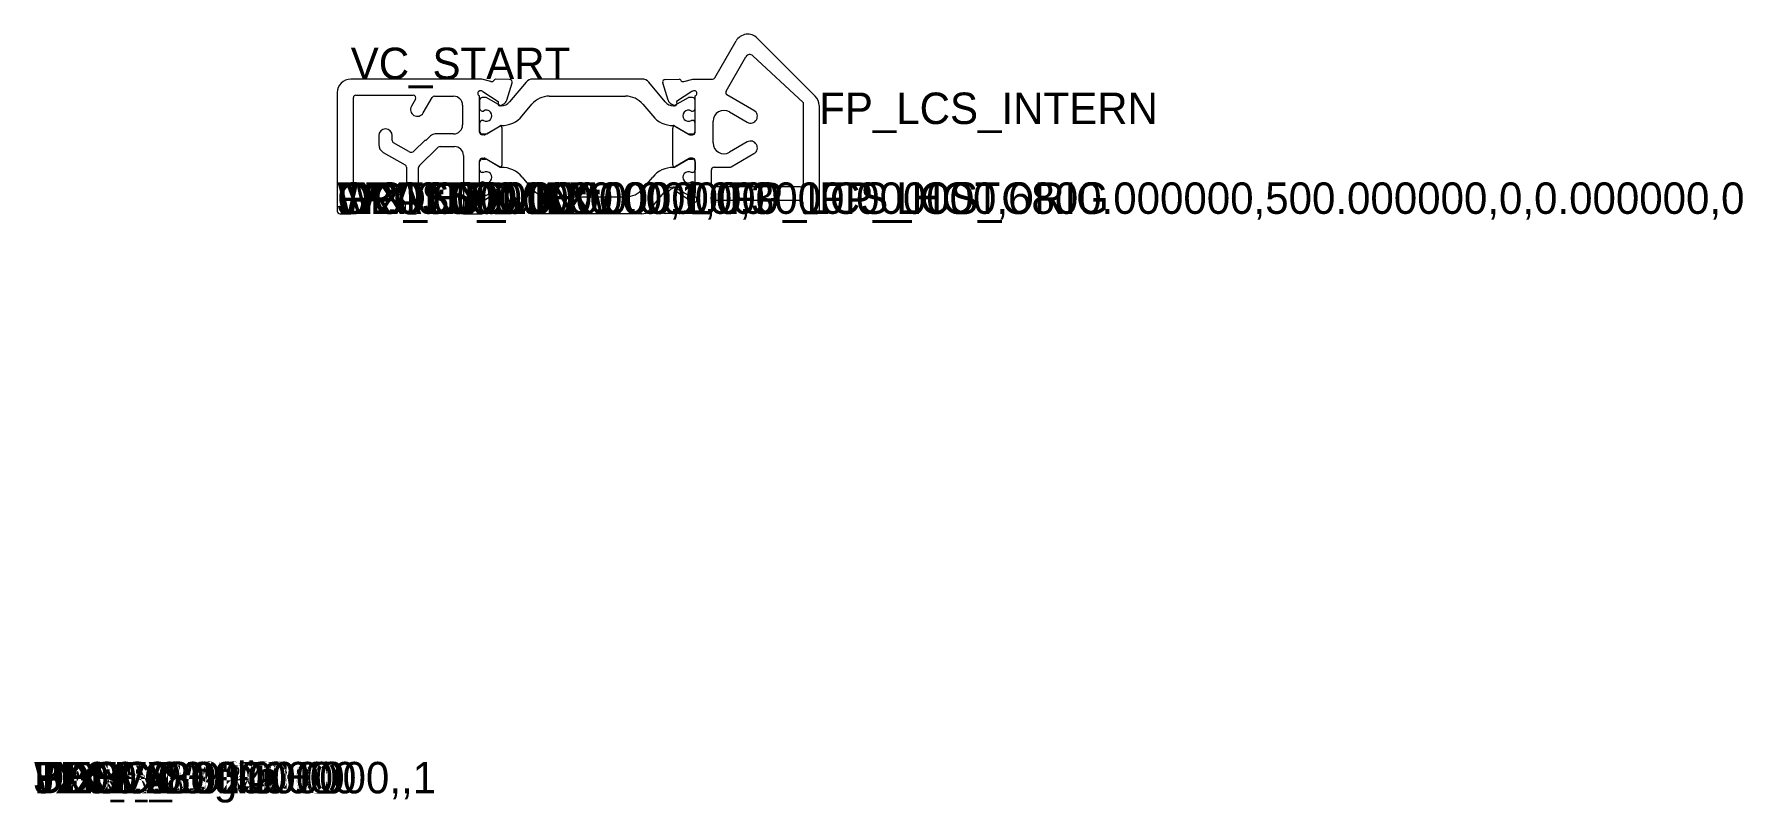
# Model space of a CAD drawing. Header units: metres. Extents: x 0 to 190, y -1 to 84.
import ezdxf

# ---------------------------------------------------------------- set-up
doc = ezdxf.new("R2010")
doc.units = ezdxf.units.M

msp = doc.modelspace()

# ---------------------------------------------------------------- linework, layer by layer
for p, q in [((75.805844, 79.64581), (78.17298, 83.74581)), ((80.532679, 84.05647), (86.978752, 77.610397)), ((77.046351, 78.142469), (79.260375, 81.977271)), ((80.032967, 82.094266), (85.618092, 76.898622)), ((33.764839, 77.99581), (33.764839, 64.79581)), ((49.876028, 79.49581), (35.264839, 79.49581)), ((49.614839, 78.19581), (49.653121, 78.19581)), ((50.875821, 79.232279), (49.876028, 79.49581)), ((49.974632, 78.102397), (51.682729, 77.018334)), ((52.951345, 79.460459), (51.401551, 79.471325)), ((52.63695, 77.160936), (53.235511, 79.070745)), ((54.780838, 79.138605), (52.943882, 76.949447)), ((61.614839, 79.49581), (55.546876, 79.49581)), ((67.682802, 79.49581), (61.614839, 79.49581)), ((70.285793, 76.949453), (68.448856, 79.138617)), ((70.592728, 77.160936), (69.994167, 79.070745)), ((70.278333, 79.460459), (71.828127, 79.471325)), ((73.255046, 78.102397), (71.546949, 77.018334)), ((72.353857, 79.232279), (73.35365, 79.49581)), ((73.35365, 79.49581), (75.546037, 79.49581)), ((73.614839, 78.19581), (73.576557, 78.19581)), ((35.564839, 67.79581), (35.564839, 77.44581)), ((35.814839, 77.69581), (42.208473, 77.69581)), ((42.46828, 77.24581), (42.028975, 76.484912)), ((43.328013, 75.734912), (44.315801, 77.44581)), ((44.575609, 77.59581), (46.714839, 77.59581)), ((47.714839, 76.59581), (47.714839, 74.39581)), ((49.614839, 73.59581), (49.614839, 77.630125)), ((49.614841, 77.145798), (49.614841, 76.245807)), ((50.308628, 77.445798), (49.914841, 77.445798)), ((51.917941, 76.547596), (50.408628, 77.419003)), ((51.682729, 77.018334), (51.670632, 76.729913)), ((51.96311, 76.544288), (52.244181, 76.691217)), ((54.343097, 75.392446), (55.441463, 76.70144)), ((57.357695, 77.595807), (65.871983, 77.595807)), ((67.787102, 76.702767), (68.88658, 75.392449)), ((71.266568, 76.544288), (70.985498, 76.691217)), ((72.821052, 77.419003), (71.311739, 76.547596)), ((71.546949, 77.018334), (71.559046, 76.729913)), ((73.31484, 77.445798), (72.921053, 77.445798)), ((73.614839, 73.59581), (73.614839, 77.630125)), ((73.61484, 76.245807), (73.61484, 77.145798)), ((80.162003, 75.997237), (77.156159, 77.732662)), ((85.618092, 76.898622), (85.618092, 67.79581)), ((87.418092, 76.549737), (87.418092, 64.79581)), ((49.614841, 74.595804), (49.614841, 73.695798)), ((49.914841, 75.945807), (50.035043, 75.945807)), ((50.035019, 74.895804), (49.914841, 74.895804)), ((51.814839, 74.219571), (50.284454, 73.336003)), ((50.408619, 73.422593), (51.918147, 74.294116)), ((71.184723, 74.320801), (71.211723, 74.320801)), ((71.311723, 74.294006), (72.821061, 73.422593)), ((71.414839, 74.219571), (72.945224, 73.336003)), ((73.194637, 75.945807), (73.31484, 75.945807)), ((73.31484, 74.895804), (73.194661, 74.895804)), ((73.61484, 73.695798), (73.61484, 74.595804)), ((75.618092, 72.385282), (75.618092, 74.810153)), ((77.418092, 75.849384), (79.412003, 74.698199)), ((38.386443, 73.203595), (38.386443, 72.210892)), ((39.886443, 72.672772), (39.886443, 73.203595)), ((41.737038, 71.431125), (40.036443, 72.412964)), ((43.505556, 72.645825), (42.336003, 71.506055)), ((43.57855, 72.685013), (43.505556, 72.645825)), ((44.155047, 73.182935), (43.724539, 72.763389)), ((46.714839, 73.39581), (44.678494, 73.39581)), ((50.134454, 73.29581), (49.914839, 73.29581)), ((49.914841, 73.395798), (50.308619, 73.395798)), ((52.114839, 69.945255), (52.114839, 74.046366)), ((71.114839, 69.945255), (71.114839, 74.046366)), ((72.921061, 73.395798), (73.31484, 73.395798)), ((73.095224, 73.29581), (73.314839, 73.29581)), ((79.412003, 72.497237), (77.418092, 71.346052)), ((38.886443, 71.344866), (41.314839, 69.942831)), ((42.90546, 69.87323), (44.996129, 71.91066)), ((45.205508, 71.99581), (46.814839, 71.99581)), ((47.814839, 70.99581), (47.814839, 64.49581)), ((49.614839, 66.361496), (49.614839, 70.39581)), ((49.914839, 70.69581), (50.134454, 70.69581)), ((49.914841, 70.595822), (50.308619, 70.595822)), ((50.284454, 70.655618), (51.814839, 69.77205)), ((50.408619, 70.569028), (51.918147, 69.697505)), ((71.311723, 69.697614), (72.821061, 70.569028)), ((72.945224, 70.655618), (71.414839, 69.77205)), ((72.921061, 70.595822), (73.31484, 70.595822)), ((73.314839, 70.69581), (73.095224, 70.69581)), ((73.614839, 66.361496), (73.614839, 70.39581)), ((77.61117, 69.725474), (80.162003, 71.198199)), ((41.464839, 69.683024), (41.464839, 67.79581)), ((42.814839, 64.79581), (42.814839, 69.65838)), ((49.614841, 69.395816), (49.614841, 70.295822)), ((50.035019, 69.095816), (49.914841, 69.095816)), ((54.343097, 68.599175), (55.441463, 67.29018)), ((67.787102, 67.288853), (68.88658, 68.599172)), ((71.184723, 69.67082), (71.211723, 69.67082)), ((73.31484, 69.095816), (73.194661, 69.095816)), ((73.61484, 70.295822), (73.61484, 69.395816)), ((75.414839, 67.79581), (75.414839, 69.385282)), ((75.714839, 69.685282), (77.46117, 69.685282)), ((41.164839, 67.49581), (35.864839, 67.49581)), ((49.614841, 66.845822), (49.614841, 67.745813)), ((49.914841, 68.045813), (50.035043, 68.045813)), ((51.682729, 66.973286), (49.974632, 65.889223)), ((51.917941, 67.444024), (50.408628, 66.572618)), ((51.670632, 67.261708), (51.682729, 66.973286)), ((52.244181, 67.300403), (51.96311, 67.447333)), ((53.235511, 64.920875), (52.63695, 66.830685)), ((54.780838, 64.853016), (52.943882, 67.042173)), ((70.285793, 67.042167), (68.448856, 64.853003)), ((69.994167, 64.920875), (70.592728, 66.830685)), ((70.985498, 67.300403), (71.266568, 67.447333)), ((72.821052, 66.572618), (71.311739, 67.444024)), ((71.559046, 67.261708), (71.546949, 66.973286)), ((71.546949, 66.973286), (73.255046, 65.889223)), ((73.194637, 68.045813), (73.31484, 68.045813)), ((73.61484, 67.745813), (73.61484, 66.845822)), ((85.318092, 67.49581), (75.714839, 67.49581)), ((35.564839, 64.79581), (35.564839, 65.69581)), ((35.864839, 65.99581), (41.014839, 65.99581)), ((41.314839, 65.69581), (41.314839, 64.79581)), ((49.653121, 65.79581), (49.614839, 65.79581)), ((49.876028, 64.49581), (50.875821, 64.759341)), ((50.308628, 66.545822), (49.914841, 66.545822)), ((57.357695, 66.395813), (65.871983, 66.395813)), ((73.35365, 64.49581), (72.353857, 64.759341)), ((73.31484, 66.545822), (72.921053, 66.545822)), ((73.576557, 65.79581), (73.614839, 65.79581)), ((75.414839, 65.69581), (75.414839, 64.79581)), ((85.318092, 65.99581), (75.714839, 65.99581)), ((85.618092, 64.79581), (85.618092, 65.69581)), ((34.064839, 64.49581), (35.264839, 64.49581)), ((41.614839, 64.49581), (42.514839, 64.49581)), ((47.814839, 64.49581), (49.876028, 64.49581)), ((51.401551, 64.520295), (52.951345, 64.531162)), ((61.614839, 64.49581), (55.546876, 64.49581)), ((67.682802, 64.49581), (61.614839, 64.49581)), ((71.828127, 64.520295), (70.278333, 64.531162)), ((75.114839, 64.49581), (73.35365, 64.49581)), ((87.118092, 64.49581), (85.918092, 64.49581))]:
    msp.add_line(p, q)
for centre, radius, start, end in [((79.472019, 82.99581), 1.5, 45, 150), ((79.693387, 81.727271), 0.5, 47.222085, 150), ((35.264839, 77.99581), 1.5, 90, 180), ((49.714839, 77.912968), 0.3, 109.471221, 250.528779), ((49.653121, 77.59581), 0.6, 57.598279, 90), ((50.965542, 79.518549), 0.3, 252.598279, 330.367342), ((51.400149, 79.27133), 0.2, 89.598259, 150.367342), ((52.949242, 79.160466), 0.3, 342.598279, 89.598259), ((55.546876, 78.49581), 1, 90, 139.999473), ((67.682802, 78.49581), 1, 40.000548, 90), ((70.280437, 79.160466), 0.3, 90.401741, 197.401721), ((71.82953, 79.27133), 0.2, 29.632658, 90.401741), ((72.264136, 79.518549), 0.3, 209.632658, 287.401721), ((73.576557, 77.59581), 0.6, 90, 122.401721), ((73.514839, 77.912968), 0.3, 289.471221, 70.528779), ((75.546037, 79.79581), 0.3, 270, 330), ((77.306159, 77.992469), 0.3, 150, 240), ((35.814839, 77.44581), 0.25, 90, 180), ((42.678494, 76.109912), 0.75, 150, 330), ((42.208473, 77.39581), 0.3, 330, 90), ((44.575609, 77.29581), 0.3, 90, 150), ((46.714839, 76.59581), 1, 0, 90), ((49.914841, 77.145798), 0.3, 90, 180), ((49.914841, 76.245807), 0.3, 180, 270), ((50.308628, 77.245798), 0.2, 59.99987, 90), ((51.870456, 76.721531), 0.2, 180, 297.598279), ((52.017941, 76.720801), 0.2, 239.99987, 269.999983), ((52.024636, 77.720801), 1.2, 269.999983, 319.999473), ((51.873565, 77.400191), 0.8, 297.598279, 342.598279), ((57.357695, 75.095807), 2.5, 90, 140.039966), ((65.871983, 75.095807), 2.5, 39.999735, 90), ((71.205044, 77.720801), 1.2, 220.000158, 270.000017), ((71.356113, 77.400191), 0.8, 197.401721, 242.401721), ((71.211739, 76.720801), 0.2, 270.000017, 300.00013), ((71.359222, 76.721531), 0.2, 242.401721, 0), ((72.921053, 77.245798), 0.2, 90, 120.00013), ((73.31484, 77.145798), 0.3, 0, 90), ((73.31484, 76.245807), 0.3, 270, 0), ((85.918092, 76.549737), 1.5, 0, 45), ((46.714839, 74.39581), 1, 270, 0), ((49.914841, 74.595804), 0.3, 90, 180), ((50.364839, 75.420798), 0.62, 237.86149, 122.135879), ((51.914839, 74.046366), 0.2, 0, 120), ((52.018146, 74.12091), 0.2, 89.519955, 119.9999), ((52.044955, 77.320798), 3, 269.519989, 320.000265), ((71.184722, 77.320801), 3, 219.999735, 270.000017), ((71.314839, 74.046366), 0.2, 60, 180), ((71.211723, 74.120801), 0.2, 60.0001, 90.000017), ((72.864841, 75.420798), 0.62, 57.864126, 302.138515), ((73.31484, 74.595804), 0.3, 0, 90), ((76.818092, 74.810153), 1.2, 60, 180), ((79.787003, 75.347718), 0.75, 240, 60), ((39.136443, 73.203595), 0.75, 0, 180), ((40.186443, 72.672772), 0.3, 180, 240), ((43.51516, 72.978239), 0.3, 282.198538, 314.261125), ((44.678494, 72.64581), 0.75, 90, 134.261125), ((49.914839, 73.59581), 0.3, 180, 270), ((49.914841, 73.695798), 0.3, 180, 270), ((50.134454, 73.59581), 0.3, 270, 300), ((50.308619, 73.595798), 0.2, 270, 299.9999), ((72.921061, 73.595798), 0.2, 240.0001, 270), ((73.095224, 73.59581), 0.3, 240, 270), ((73.314839, 73.59581), 0.3, 270, 0), ((73.31484, 73.695798), 0.3, 270, 0), ((76.818092, 72.385282), 1.2, 180, 300), ((79.787003, 71.847718), 0.75, 300, 120), ((39.386443, 72.210892), 1, 180, 240), ((41.987038, 71.864138), 0.5, 240, 314.261125), ((45.205508, 71.69581), 0.3, 90, 134.261125), ((46.814839, 70.99581), 1, 0, 90), ((49.914839, 70.39581), 0.3, 90, 180), ((49.914841, 70.295822), 0.3, 90, 180), ((50.134454, 70.39581), 0.3, 60, 90), ((50.308619, 70.395822), 0.2, 60.0001, 90), ((72.921061, 70.395822), 0.2, 90, 119.9999), ((73.095224, 70.39581), 0.3, 90, 120), ((73.314839, 70.39581), 0.3, 0, 90), ((73.31484, 70.295822), 0.3, 0, 90), ((41.164839, 69.683024), 0.3, 0, 60), ((43.114839, 69.65838), 0.3, 134.261125, 180), ((49.914841, 69.395816), 0.3, 180, 270), ((50.364839, 68.570822), 0.62, 237.864131, 122.13852), ((51.914839, 69.945255), 0.2, 240, 0), ((52.018146, 69.87071), 0.2, 240.0001, 270.480045), ((52.044955, 66.670822), 3, 39.999735, 90.480011), ((71.184722, 66.67082), 3, 89.999983, 140.000265), ((71.314839, 69.945255), 0.2, 180, 300), ((71.211723, 69.87082), 0.2, 269.999983, 299.9999), ((72.864841, 68.570822), 0.62, 57.861485, 302.135874), ((73.31484, 69.395816), 0.3, 270, 0), ((75.714839, 69.385282), 0.3, 90, 180), ((77.46117, 69.985282), 0.3, 270, 300), ((35.864839, 67.79581), 0.3, 180, 270), ((41.164839, 67.79581), 0.3, 270, 0), ((49.914841, 67.745813), 0.3, 90, 180), ((49.914841, 66.845822), 0.3, 180, 270), ((51.870456, 67.270089), 0.2, 62.401721, 180), ((52.017941, 67.27082), 0.2, 90.000017, 120.00013), ((52.024636, 66.27082), 1.2, 40.000527, 90.000017), ((51.873565, 66.591429), 0.8, 17.401721, 62.401721), ((57.357695, 68.895813), 2.5, 219.960034, 270), ((65.871983, 68.895813), 2.5, 270, 320.000265), ((71.205044, 66.27082), 1.2, 89.999983, 139.999842), ((71.356113, 66.591429), 0.8, 117.598279, 162.598279), ((71.211739, 67.27082), 0.2, 59.99987, 89.999983), ((71.359222, 67.270089), 0.2, 0, 117.598279), ((73.31484, 67.745813), 0.3, 0, 90), ((73.31484, 66.845822), 0.3, 270, 0), ((75.714839, 67.79581), 0.3, 180, 270), ((85.318092, 67.79581), 0.3, 270, 0), ((34.064839, 64.79581), 0.3, 180, 270), ((35.264839, 64.79581), 0.3, 270, 0), ((35.864839, 65.69581), 0.3, 90, 180), ((41.014839, 65.69581), 0.3, 0, 90), ((41.614839, 64.79581), 0.3, 180, 270), ((42.514839, 64.79581), 0.3, 270, 0), ((49.714839, 66.078653), 0.3, 109.471221, 250.528779), ((49.653121, 66.39581), 0.6, 270, 302.401721), ((50.308628, 66.745822), 0.2, 270, 300.00013), ((50.965542, 64.473072), 0.3, 29.632658, 107.401721), ((52.949242, 64.831154), 0.3, 270.401741, 17.401721), ((55.546876, 65.49581), 1, 220.000527, 270), ((67.682802, 65.49581), 1, 270, 319.999452), ((70.280437, 64.831154), 0.3, 162.598279, 269.598259), ((72.264136, 64.473072), 0.3, 72.598279, 150.367342), ((72.921053, 66.745822), 0.2, 239.99987, 270), ((73.576557, 66.39581), 0.6, 237.598279, 270), ((73.514839, 66.078653), 0.3, 289.471221, 70.528779), ((75.114839, 64.79581), 0.3, 270, 0), ((75.714839, 65.69581), 0.3, 90, 180), ((85.318092, 65.69581), 0.3, 0, 90), ((85.918092, 64.79581), 0.3, 180, 270), ((87.118092, 64.79581), 0.3, 270, 0), ((51.400149, 64.72029), 0.2, 209.632658, 270.401741), ((71.82953, 64.72029), 0.2, 269.598259, 330.367342)]:
    msp.add_arc(centre, radius, start, end)

# ---------------------------------------------------------------- texts
for tag, p in [('VC_START', (35.264839, 79.49581)), ('FP_LCS_INTERN', (87.418092, 74.49581)), ('WX:0.000000', (33.764839, 64.49581)), ('JX:0.000000', (33.764839, 64.49581)), ('OPTI:500.000000,1,0,3000.000000,6800.000000,500.000000,0,0.000000,0', (33.764839, 64.49581)), ('GLASS_MIN:0.000000', (33.764839, 64.49581)), ('GLASS_MAX:0.000000', (33.764839, 64.49581)), ('FRONT_VIEW', (33.764839, 64.49581)), ('VC_END', (34.664839, 64.49581)), ('FP_LCS_HOT', (77.418092, 64.49581)), ('FP_LCS_ORIG', (87.418092, 64.49581)), ('WX:0', (0, 0)), ('WY:0', (0, 0)), ('JX:0', (0, 0)), ('JY:0', (0, 0)), ('TDEV:0.000000', (0, 0)), ('TDEV2:0.000000', (0, 0)), ('TDEV3:0.000000', (0, 0)), ('TDEV4:0.000000', (0, 0)), ('TDEV5:0.000000', (0, 0)), ('DESC:Soglia', (0, 0)), ('BL01:6800.000000,,1', (0, 0)), ('DENS:0.924000', (0, 0)), ('PANE_WIDTH:0', (0, 0)), ('MIN_VETRO:0', (0, 0)), ('MAX_VETRO:0', (0, 0))]:
    msp.add_attdef(tag, p, '', height=3.5)

doc.saveas('drawing.dxf')
